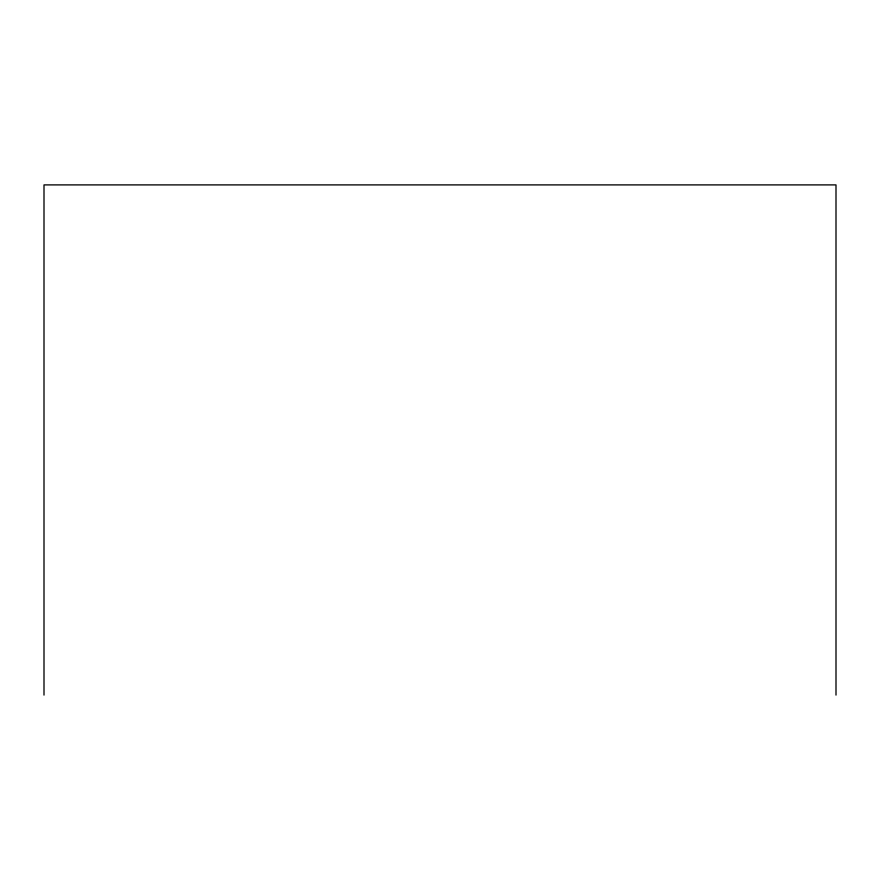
<?xml version="1.0" encoding="UTF-8"?>
<svg xmlns="http://www.w3.org/2000/svg" width="880" height="880" viewBox="0 0 880 880"><rect width="100%" height="100%" fill="white"/><g stroke="black" fill="none" stroke-linecap="round" stroke-linejoin="round"><path stroke-width="1.32" d="M836 695.101L836 184.899L44 184.899L44 695.101"/></g></svg>
